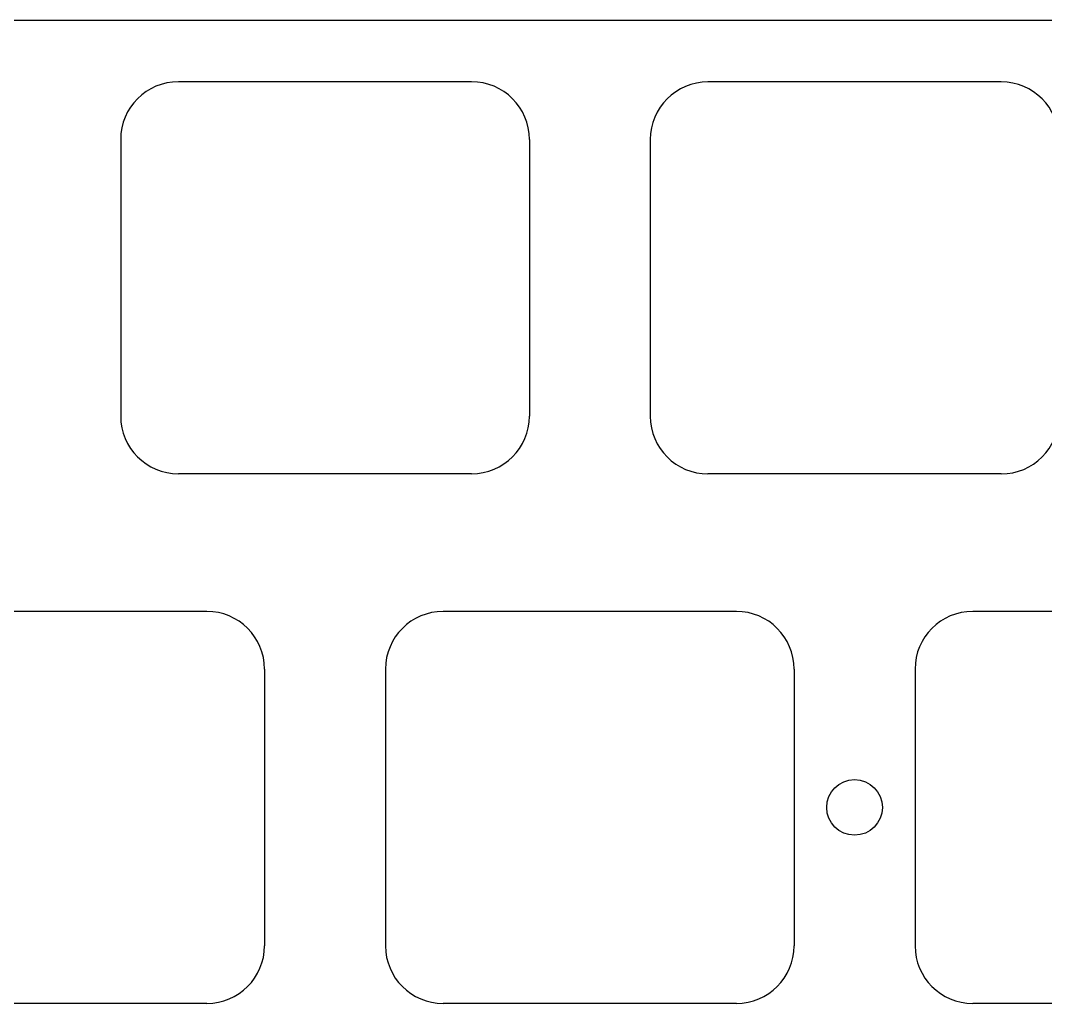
# Model space of a CAD drawing. Header units: millimetres. Extents: x -9 to 276, y -90 to 14.
# Drawn here: x 103.35 to 140.22, y -26.1 to 9.25 of the extents above; entities that cross this region are included whole.
import ezdxf

# ---------------------------------------------------------------- set-up
doc = ezdxf.new("R2010")
doc.units = ezdxf.units.MM
doc.layers.add('BLACK', color=7, linetype='CONTINUOUS')

msp = doc.modelspace()

# ---------------------------------------------------------------- linework, layer by layer
at = {"layer": 'BLACK', "linetype": 'Continuous'}
for p, q in [((104.675254, 9.25), (101.357829, 9.25)), ((107.992679, 9.25), (104.675254, 9.25)), ((111.310105, 9.25), (107.992679, 9.25)), ((125.132711, 9.25), (111.310105, 9.25)), ((144.484357, 9.25), (125.132711, 9.25)), ((119.5779, 7.0459), (109.027899, 7.0459)), ((138.62935, 7.04385), (128.079349, 7.04385)), ((106.9529, 4.9709), (106.9529, -4.979101)), ((121.6529, 4.9709), (121.6529, -4.9791)), ((126.00435, 4.96885), (126.00435, -4.981151)), ((119.5779, -7.0541), (109.0279, -7.0541)), ((138.62935, -7.05615), (128.07935, -7.05615)), ((110.05145, -12.00205), (99.501449, -12.00205)), ((129.1029, -12.0041), (118.552899, -12.0041)), ((148.1529, -12.0041), (137.602899, -12.0041)), ((112.12645, -14.07705), (112.12645, -24.02705)), ((116.4779, -14.0791), (116.4779, -24.029101)), ((131.1779, -14.0791), (131.1779, -24.0291)), ((135.5279, -14.0791), (135.5279, -24.029101)), ((110.05145, -26.10205), (99.50145, -26.10205)), ((129.1029, -26.1041), (118.5529, -26.1041)), ((148.1529, -26.1041), (137.6029, -26.1041))]:
    msp.add_line(p, q, dxfattribs=at)
at = {"layer": 'BLACK'}
msp.add_circle((133.35145, -19.05205), 1, dxfattribs=at)
for centre, radius, start, end in [((109.027904, 4.970896), 2.075004, 90.0001381, 179.9998896), ((119.5779, 4.9709), 2.075, 0, 90), ((128.079354, 4.968846), 2.075004, 90.0001381, 179.9998896), ((138.62935, 4.96885), 2.075, 0, 90), ((109.027902, -4.979098), 2.075002, 180.0000828, 269.9999448), ((119.5779, -4.9791), 2.075, 270, 0), ((128.079352, -4.981148), 2.075002, 180.0000828, 269.9999448), ((138.62935, -4.98115), 2.075, 270, 0), ((110.05145, -14.07705), 2.075, 0, 90), ((118.552904, -14.079104), 2.075004, 90.0001381, 179.9998896), ((129.1029, -14.0791), 2.075, 0, 90), ((137.602904, -14.079104), 2.075004, 90.0001381, 179.9998896), ((110.05145, -24.02705), 2.075, 270, 0), ((118.552902, -24.029098), 2.075002, 180.0000828, 269.9999448), ((129.1029, -24.0291), 2.075, 270, 0), ((137.602902, -24.029098), 2.075002, 180.0000828, 269.9999448)]:
    msp.add_arc(centre, radius, start, end, dxfattribs=at)

doc.saveas('drawing.dxf')
